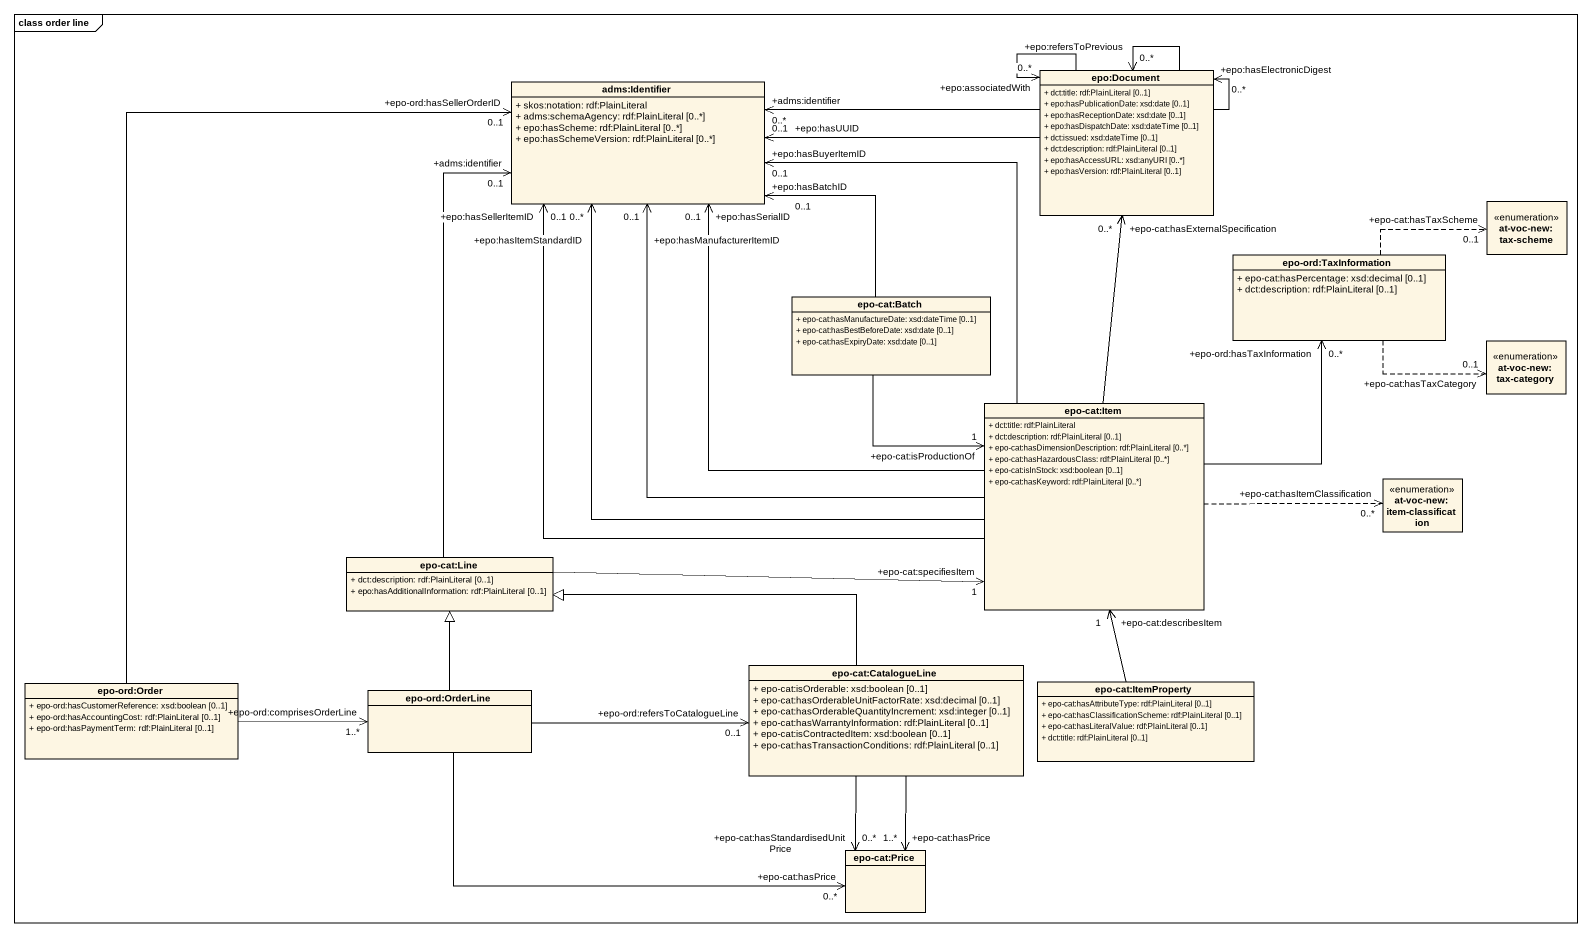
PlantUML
@startuml
mainframe class order line
hide circle
hide empty members
skinparam classAttributeIconSize 0
class "adms:Identifier" as adms_Identifier {
  + skos:notation: rdf:PlainLiteral
  + adms:schemaAgency: rdf:PlainLiteral [0..*]
  + epo:hasScheme: rdf:PlainLiteral [0..*]
  + epo:hasSchemeVersion: rdf:PlainLiteral [0..*]
}
class "epo:Document" as epo_Document {
  + dct:title: rdf:PlainLiteral [0..1]
  + epo:hasPublicationDate: xsd:date [0..1]
  + epo:hasReceptionDate: xsd:date [0..1]
  + epo:hasDispatchDate: xsd:dateTime [0..1]
  + dct:issued: xsd:dateTime [0..1]
  + dct:description: rdf:PlainLiteral [0..1]
  + epo:hasAccessURL: xsd:anyURI [0..*]
  + epo:hasVersion: rdf:PlainLiteral [0..1]
}
enum "at-voc-new:tax-scheme" as at_voc_new_tax_scheme
class "epo-ord:TaxInformation" as epo_ord_TaxInformation {
  + epo-cat:hasPercentage: xsd:decimal [0..1]
  + dct:description: rdf:PlainLiteral [0..1]
}
class "epo-cat:Batch" as epo_cat_Batch {
  + epo-cat:hasManufactureDate: xsd:dateTime [0..1]
  + epo-cat:hasBestBeforeDate: xsd:date [0..1]
  + epo-cat:hasExpiryDate: xsd:date [0..1]
}
enum "at-voc-new:tax-category" as at_voc_new_tax_category
class "epo-cat:Item" as epo_cat_Item {
  + dct:title: rdf:PlainLiteral
  + dct:description: rdf:PlainLiteral [0..1]
  + epo-cat:hasDimensionDescription: rdf:PlainLiteral [0..*]
  + epo-cat:hasHazardousClass: rdf:PlainLiteral [0..*]
  + epo-cat:isInStock: xsd:boolean [0..1]
  + epo-cat:hasKeyword: rdf:PlainLiteral [0..*]
}
enum "at-voc-new:item-classification" as at_voc_new_item
class "epo-cat:Line" as epo_cat_Line {
  + dct:description: rdf:PlainLiteral [0..1]
  + epo:hasAdditionalInformation: rdf:PlainLiteral [0..1]
}
class "epo-ord:Order" as epo_ord_Order {
  + epo-ord:hasCustomerReference: xsd:boolean [0..1]
  + epo-ord:hasAccountingCost: rdf:PlainLiteral [0..1]
  + epo-ord:hasPaymentTerm: rdf:PlainLiteral [0..1]
}
class "epo-ord:OrderLine" as epo_ord_OrderLine
class "epo-cat:CatalogueLine" as epo_cat_CatalogueLine {
  + epo-cat:isOrderable: xsd:boolean [0..1]
  + epo-cat:hasOrderableUnitFactorRate: xsd:decimal [0..1]
  + epo-cat:hasOrderableQuantityIncrement: xsd:integer [0..1]
  + epo-cat:hasWarrantyInformation: rdf:PlainLiteral [0..1]
  + epo-cat:isContractedItem: xsd:boolean [0..1]
  + epo-cat:hasTransactionConditions: rdf:PlainLiteral [0..1]
}
class "epo-cat:ItemProperty" as epo_cat_ItemProperty {
  + epo-cat:hasAttributeType: rdf:PlainLiteral [0..1]
  + epo-cat:hasClassificationScheme: rdf:PlainLiteral [0..1]
  + epo-cat:hasLiteralValue: rdf:PlainLiteral [0..1]
  + dct:title: rdf:PlainLiteral [0..1]
}
class "epo-cat:Price" as epo_cat_Price
epo_Document -left-> "+adms:identifier\n0..*" adms_Identifier
epo_Document -left-> "+epo:hasUUID\n0..1" adms_Identifier
epo_Document --> "+epo:refersToPrevious\n0..*" epo_Document
epo_Document --> "+epo:associatedWith\n0..*" epo_Document
epo_Document --> "+epo:hasElectronicDigest\n0..*" epo_Document
epo_ord_TaxInformation .right.> "+epo-cat:hasTaxScheme\n0..1" at_voc_new_tax_scheme
epo_ord_TaxInformation .right.> "+epo-cat:hasTaxCategory\n0..1" at_voc_new_tax_category
epo_cat_Batch -up-> "+epo:hasBatchID\n0..1" adms_Identifier
epo_cat_Batch --> "+epo-cat:isProductionOf\n1" epo_cat_Item
epo_cat_Item -up-> "+epo:hasBuyerItemID\n0..1" adms_Identifier
epo_cat_Item -up-> "+epo:hasSerialID\n0..1" adms_Identifier
epo_cat_Item -up-> "+epo:hasManufacturerItemID\n0..1" adms_Identifier
epo_cat_Item -up-> "+epo:hasSellerItemID\n0..1" adms_Identifier
epo_cat_Item -up-> "+epo:hasItemStandardID\n0..*" adms_Identifier
epo_cat_Item -up-> "+epo-cat:hasExternalSpecification\n0..*" epo_Document
epo_cat_Item -up-> "+epo-ord:hasTaxInformation\n0..*" epo_ord_TaxInformation
epo_cat_Item .right.> "+epo-cat:hasItemClassification\n0..*" at_voc_new_item
epo_cat_Line -up-> "+adms:identifier\n0..1" adms_Identifier
epo_cat_Line -right-> "+epo-cat:specifiesItem\n1" epo_cat_Item
epo_ord_Order -up-> "+epo-ord:hasSellerOrderID\n0..1" adms_Identifier
epo_ord_Order -right-> "+epo-ord:comprisesOrderLine\n1..*" epo_ord_OrderLine
epo_ord_OrderLine -up-|> epo_cat_Line
epo_ord_OrderLine -right-> "+epo-ord:refersToCatalogueLine\n0..1" epo_cat_CatalogueLine
epo_ord_OrderLine -right-> "+epo-cat:hasPrice\n0..*" epo_cat_Price
epo_cat_CatalogueLine -left-|> epo_cat_Line
epo_cat_CatalogueLine --> "+epo-cat:hasPrice\n1..*" epo_cat_Price
epo_cat_CatalogueLine --> "+epo-cat:hasStandardisedUnitPrice\n0..*" epo_cat_Price
epo_cat_ItemProperty -up-> "+epo-cat:describesItem\n1" epo_cat_Item
@enduml
